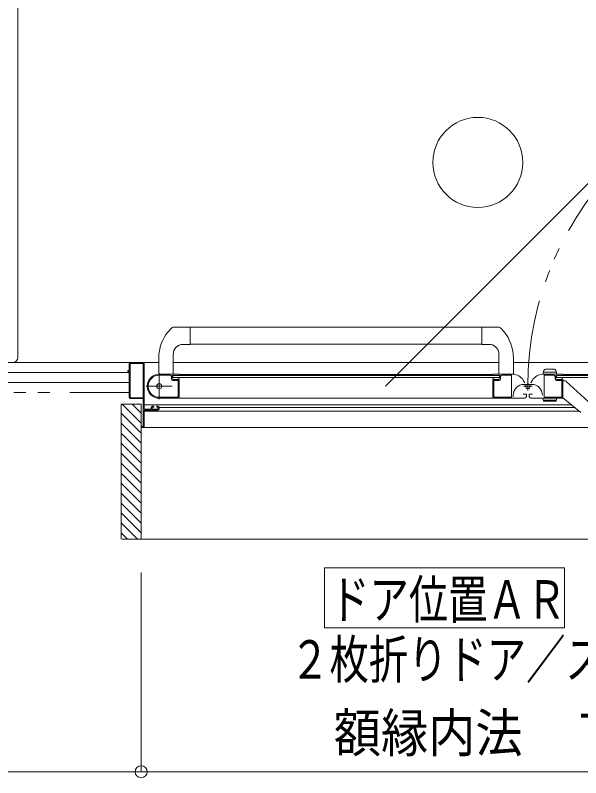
# Model space of a CAD drawing. Units: millimetres on the paper. Extents: x -305 to 305, y -152 to 152.
# Drawn here: x -164.06 to -135.79, y -5.67 to 32.43 of the extents above; entities that cross this region are included whole.
import ezdxf
from ezdxf.enums import TextEntityAlignment as Align

# ---------------------------------------------------------------- set-up
doc = ezdxf.new("R2010")
doc.units = ezdxf.units.MM
doc.linetypes.add('LONG_CHAIN', pattern=[21, 18, -1, 1, -1])
doc.linetypes.add('LONG_DOUBLE_CHAIN', pattern=[21.8, 18, -1, 0.6, -0.6, 0.6, -1])
doc.layers.add('0-0_0', color=7, linetype='Continuous', lineweight=9)
doc.layers.add('0-1_VIEW0001', color=7, linetype='Continuous', lineweight=9)
doc.styles.add('ＭＳ ゴシック', font='')
doc.styles.get('ＭＳ ゴシック').set_extended_font_data('MS Gothic')

# ---------------------------------------------------------------- blocks, each defined once
blk = doc.blocks.new('_ORIGIN')
at = {"layer": '0-0_0'}
blk.add_line((0, 0), (-1, 0), dxfattribs=at)
blk.add_circle((0, 0), 0.5, dxfattribs=at)

msp = doc.modelspace()

# ---------------------------------------------------------------- linework, layer by layer
at = {"layer": '0-0_0'}
for p, q in [((-157.764, 4.584), (-157.764, -5.375)), ((-157.764, 4.584), (-157.764, -5.375)), ((-202.834, -5.375), (-158.364, -5.375)), ((-157.164, -5.375), (-119.714, -5.375))]:
    msp.add_line(p, q, dxfattribs=at)
at = {"layer": '0-1_VIEW0001'}
for p, q in [((-163.934, 79.824), (-163.934, 15.323)), ((-156.422, 16.612), (-156.238, 16.811)), ((-155.309, 16.838), (-156.169, 16.838)), ((-155.309, 16.838), (-139.873, 16.838)), ((-155.309, 15.983), (-155.309, 16.838)), ((-140.735, 15.983), (-140.735, 16.838)), ((-139.622, 16.613), (-139.805, 16.811)), ((-155.309, 15.983), (-155.664, 15.983)), ((-155.309, 15.988), (-140.735, 15.988)), ((-140.735, 15.983), (-140.38, 15.983)), ((-156.884, 15.316), (-156.887, 14.498)), ((-156.164, 15.483), (-156.164, 14.488)), ((-139.885, 15.552), (-139.885, 14.498)), ((-139.159, 15.316), (-139.157, 14.498)), ((-158.309, 15.073), (-204.434, 15.073)), ((-158.359, 15.023), (-158.359, 14.688)), ((-158.314, 15.013), (-158.314, 13.333)), ((-158.311, 15.073), (-156.885, 15.073)), ((-157.674, 15.028), (-158.299, 15.028)), ((-157.659, 13.333), (-157.659, 15.013)), ((-157.609, 12.753), (-157.609, 15.048)), ((-156.159, 15.073), (-139.885, 15.073)), ((-117.434, 15.073), (-139.159, 15.073)), ((-139.159, 15.073), (-118.559, 15.073)), ((-158.359, 14.573), (-203.434, 14.573)), ((-158.434, 14.663), (-158.434, 14.643)), ((-158.374, 14.673), (-158.424, 14.673)), ((-158.424, 14.633), (-158.374, 14.633)), ((-158.359, 14.618), (-158.359, 13.323)), ((-155.874, 14.488), (-156.859, 14.488)), ((-140.169, 14.488), (-139.183, 14.488)), ((-136.699, 14.488), (-137.686, 14.488)), ((-137.684, 14.488), (-137.632, 14.683)), ((-137.01, 14.588), (-137.657, 14.588)), ((-137.559, 14.738), (-137.108, 14.738)), ((-136.984, 14.488), (-137.036, 14.683)), ((-156.329, 14.443), (-156.859, 14.443)), ((-156.254, 14.253), (-156.254, 14.368)), ((-156.209, 14.273), (-156.209, 14.398)), ((-156.184, 14.323), (-156.184, 14.423)), ((-139.859, 14.423), (-156.184, 14.423)), ((-139.859, 14.323), (-156.184, 14.323)), ((-155.919, 14.178), (-156.179, 14.178)), ((-155.934, 14.223), (-156.159, 14.223)), ((-155.909, 13.348), (-155.909, 14.168)), ((-155.888, 14.263), (-155.894, 14.263)), ((-155.881, 14.425), (-155.866, 14.434)), ((-155.866, 14.252), (-155.881, 14.261)), ((-140.184, 14.473), (-155.859, 14.473)), ((-155.859, 14.447), (-155.859, 14.473)), ((-155.859, 13.298), (-155.859, 14.24)), ((-140.184, 14.473), (-140.184, 14.447)), ((-140.184, 13.288), (-140.184, 14.24)), ((-140.177, 14.434), (-140.163, 14.425)), ((-140.163, 14.261), (-140.177, 14.252)), ((-140.149, 14.263), (-140.155, 14.263)), ((-140.134, 14.163), (-140.134, 13.348)), ((-139.869, 14.178), (-140.119, 14.178)), ((-139.884, 14.223), (-140.109, 14.223)), ((-139.859, 14.423), (-139.859, 14.323)), ((-139.834, 14.398), (-139.834, 14.273)), ((-139.794, 14.368), (-139.794, 14.253)), ((-139.269, 14.443), (-139.719, 14.443)), ((-139.254, 13.348), (-139.254, 14.428)), ((-138.588, 14.058), (-138.663, 14.188)), ((-138.28, 14.058), (-138.205, 14.188)), ((-137.614, 13.348), (-137.614, 14.428)), ((-137.599, 14.443), (-137.149, 14.443)), ((-137.074, 14.368), (-137.074, 14.253)), ((-137.034, 14.398), (-137.034, 14.273)), ((-137.009, 14.423), (-120.684, 14.423)), ((-137.009, 14.423), (-137.009, 14.323)), ((-137.009, 14.323), (-120.684, 14.323)), ((-136.999, 14.178), (-136.749, 14.178)), ((-136.984, 14.223), (-136.759, 14.223)), ((-136.734, 14.163), (-136.734, 13.348)), ((-136.719, 14.263), (-136.713, 14.263)), ((-136.691, 14.434), (-136.706, 14.425)), ((-136.706, 14.261), (-136.691, 14.252)), ((-136.684, 14.473), (-121.009, 14.473)), ((-136.684, 14.473), (-136.684, 14.447)), ((-136.684, 14.24), (-136.684, 13.298)), ((-136.684, 14.163), (-136.593, 14.163)), ((-136.522, 14.134), (-135.234, 12.956)), ((-158.359, 14.073), (-203.434, 14.073)), ((-203.434, 14.073), (-158.359, 14.073)), ((-138.624, 13.982), (-138.244, 13.982)), ((-156.933, 13.338), (-155.919, 13.338)), ((-140.124, 13.338), (-139.264, 13.338)), ((-139.164, 13.362), (-139.164, 13.442)), ((-138.519, 13.493), (-138.669, 13.493)), ((-138.494, 13.438), (-138.494, 13.468)), ((-138.374, 13.438), (-138.374, 13.468)), ((-138.349, 13.493), (-138.199, 13.493)), ((-136.744, 13.338), (-137.604, 13.338)), ((-158.759, 6.248), (-158.759, 12.998)), ((-157.76, 12.998), (-158.759, 12.998)), ((-157.759, 12.048), (-158.709, 12.998)), ((-158.309, 13.273), (-157.674, 13.273)), ((-158.299, 13.318), (-157.674, 13.318)), ((-157.759, 12.548), (-158.209, 12.998)), ((-157.759, 6.248), (-157.759, 12.998)), ((-157.659, 13.258), (-157.659, 11.888)), ((-136.264, 12.967), (-157.609, 12.967)), ((-156.86, 13.288), (-140.184, 13.288)), ((-140.215, 13.288), (-138.645, 13.288)), ((-136.654, 13.288), (-138.224, 13.288)), ((-137.01, 13.188), (-137.657, 13.188)), ((-137.617, 13.138), (-137.051, 13.138)), ((-136.984, 13.288), (-137.017, 13.164)), ((-135.789, 12.575), (-136.684, 13.313)), ((-157.609, 11.838), (-157.609, 12.673)), ((-135.88, 12.65), (-157.609, 12.65)), ((-157.274, 12.738), (-157.594, 12.738)), ((-157.594, 12.688), (-156.909, 12.688)), ((-157.259, 12.838), (-157.259, 12.753)), ((-157.214, 12.753), (-157.214, 12.823)), ((-157.154, 12.888), (-157.209, 12.888)), ((-157.199, 12.838), (-157.154, 12.838)), ((-156.929, 12.738), (-157.199, 12.738)), ((-157.139, 12.853), (-157.139, 12.873)), ((-156.989, 12.873), (-156.989, 12.853)), ((-156.909, 12.888), (-156.974, 12.888)), ((-156.974, 12.838), (-156.929, 12.838)), ((-156.914, 12.823), (-156.914, 12.753)), ((-156.859, 12.738), (-156.859, 12.838)), ((-136.094, 12.827), (-156.859, 12.827)), ((-157.759, 11.548), (-158.759, 12.548)), ((-157.759, 11.048), (-158.759, 12.048)), ((-157.674, 11.873), (-157.744, 11.873)), ((-157.744, 11.823), (-157.624, 11.823)), ((-119.259, 11.823), (-157.609, 11.823)), ((-157.759, 10.548), (-158.759, 11.548)), ((-157.759, 10.048), (-158.759, 11.048)), ((-157.759, 9.548), (-158.759, 10.548)), ((-157.759, 9.048), (-158.759, 10.048)), ((-157.759, 8.548), (-158.759, 9.548)), ((-157.759, 8.048), (-158.759, 9.048)), ((-157.759, 7.548), (-158.759, 8.548)), ((-157.759, 7.053), (-158.759, 8.053)), ((-157.759, 6.558), (-158.759, 7.558)), ((-157.944, 6.248), (-158.759, 7.063)), ((-158.439, 6.248), (-158.759, 6.568)), ((-158.708, 6.248), (-118.109, 6.248)), ((-148.599, 1.818), (-148.599, 4.818)), ((-148.599, 4.818), (-136.599, 4.818)), ((-136.599, 1.818), (-136.599, 4.818)), ((-148.599, 1.818), (-136.599, 1.818))]:
    msp.add_line(p, q, dxfattribs=at)
at = {"layer": '0-1_VIEW0001', "linetype": 'LONG_DOUBLE_CHAIN'}
msp.add_line((-145.556, 13.888), (-134.796, 24.648), dxfattribs=at)
at = {"layer": '0-1_VIEW0001', "linetype": 'LONG_CHAIN'}
for p, q in [((-156.859, 14.538), (-156.859, 13.238)), ((-156.209, 13.888), (-157.509, 13.888)), ((-138.647, 13.888), (-138.222, 13.888)), ((-138.434, 13.676), (-138.434, 14.067))]:
    msp.add_line(p, q, dxfattribs=at)
at = {"layer": '0-1_VIEW0001', "linetype": 'LONG_DOUBLE_CHAIN'}
msp.add_lwpolyline([(-204.934, 81.573), (-204.934, 13.573), (-158.359, 13.573)], dxfattribs=at)
at = {"layer": '0-1_VIEW0001'}
msp.add_lwpolyline([(-136.984, 13.288), (-137.684, 13.288), (-137.65, 13.164)], dxfattribs=at)
at = {"layer": '0-1_VIEW0001', "linetype": 'LONG_DOUBLE_CHAIN'}
msp.add_circle((-140.934, 25.073), 2.25, dxfattribs=at)
at = {"layer": '0-1_VIEW0001'}
for centre, radius in [((-156.859, 13.888), 0.125), ((-138.434, 13.888), 0.113)]:
    msp.add_circle(centre, radius, dxfattribs=at)
at = {"layer": '0-1_VIEW0001', "linetype": 'LONG_DOUBLE_CHAIN'}
msp.add_arc((-122.509, 13.888), 15.925, 86.0027, 180, dxfattribs=at)
at = {"layer": '0-1_VIEW0001'}
for centre, radius, start, end in [((-156.169, 16.738), 0.1, 90, 133.4724), ((-139.874, 16.738), 0.1, 46.5276, 90), ((-154.814, 15.308), 2.07, 140.9758, 179.8), ((-141.229, 15.308), 2.07, 0.2, 39.0581), ((-155.664, 15.483), 0.5, 90, 180), ((-140.38, 15.483), 0.5, 7.9556, 90), ((-164.184, 15.323), 0.25, 270, 0), ((-158.309, 15.023), 0.05, 90, 180), ((-158.299, 15.013), 0.015, 90, 180), ((-157.674, 15.013), 0.015, 0, 90), ((-157.634, 15.048), 0.025, 0, 90), ((-158.424, 14.663), 0.01, 90, 180), ((-158.424, 14.643), 0.01, 180, 270), ((-158.374, 14.688), 0.015, 270, 0), ((-158.374, 14.618), 0.015, 0, 90), ((-156.859, 13.888), 0.6, 90, 270), ((-155.874, 14.473), 0.015, 0, 90), ((-140.169, 14.473), 0.015, 90, 180), ((-139.183, 13.888), 0.6, 30, 90), ((-137.686, 13.888), 0.6, 90, 150), ((-137.559, 14.663), 0.075, 90, 165), ((-137.108, 14.663), 0.075, 15, 90), ((-136.699, 14.473), 0.015, 0, 90), ((-156.859, 13.888), 0.555, 90, 262.2329), ((-156.329, 14.368), 0.075, 0, 90), ((-156.179, 14.253), 0.075, 180, 270), ((-156.184, 14.398), 0.025, 90, 180), ((-156.159, 14.273), 0.05, 180, 270), ((-155.934, 14.248), 0.025, 270, 0), ((-155.919, 14.168), 0.01, 0, 90), ((-155.894, 14.248), 0.015, 90, 180), ((-155.888, 14.438), 0.015, 270, 300.9638), ((-155.888, 14.248), 0.015, 59.0362, 90), ((-155.874, 14.447), 0.015, 300.9638, 0), ((-155.874, 14.24), 0.015, 0, 59.0362), ((-140.169, 14.447), 0.015, 180, 239.0362), ((-140.169, 14.24), 0.015, 120.9638, 180), ((-140.155, 14.438), 0.015, 239.0362, 270), ((-140.155, 14.248), 0.015, 90, 120.9638), ((-140.149, 14.248), 0.015, 0, 90), ((-140.109, 14.248), 0.025, 180, 270), ((-140.119, 14.163), 0.015, 90, 180), ((-139.884, 14.273), 0.05, 270, 0), ((-139.869, 14.253), 0.075, 270, 0), ((-139.859, 14.398), 0.025, 0, 90), ((-139.719, 14.368), 0.075, 90, 180), ((-139.269, 14.428), 0.015, 0, 90), ((-137.599, 14.428), 0.015, 90, 180), ((-137.149, 14.368), 0.075, 0, 90), ((-136.999, 14.253), 0.075, 180, 270), ((-137.009, 14.398), 0.025, 90, 180), ((-136.984, 14.273), 0.05, 180, 270), ((-136.759, 14.248), 0.025, 270, 0), ((-136.749, 14.163), 0.015, 0, 90), ((-136.719, 14.248), 0.015, 90, 180), ((-136.713, 14.438), 0.015, 270, 300.9638), ((-136.713, 14.248), 0.015, 59.0362, 90), ((-136.699, 14.447), 0.015, 300.9638, 0), ((-136.699, 14.24), 0.015, 0, 59.0362), ((-136.593, 14.063), 0.1, 47.5638, 90), ((-138.624, 13.442), 0.54, 90, 180), ((-138.244, 13.442), 0.54, 0, 90), ((-156.933, 13.348), 0.01, 262.2329, 270), ((-155.919, 13.348), 0.01, 270, 0), ((-140.124, 13.348), 0.01, 180, 270), ((-139.264, 13.348), 0.01, 270, 0), ((-138.644, 13.438), 0.15, 270, 0), ((-138.519, 13.468), 0.025, 0, 90), ((-138.349, 13.468), 0.025, 90, 180), ((-138.224, 13.438), 0.15, 180, 270), ((-137.604, 13.348), 0.01, 180, 270), ((-136.744, 13.348), 0.01, 270, 0), ((-158.309, 13.323), 0.05, 180, 270), ((-158.299, 13.333), 0.015, 180, 270), ((-157.674, 13.333), 0.015, 270, 0), ((-157.674, 13.258), 0.015, 0, 90), ((-155.869, 13.298), 0.01, 270, 0), ((-140.174, 13.298), 0.01, 180, 270), ((-137.617, 13.173), 0.035, 195, 270), ((-137.051, 13.173), 0.035, 270, 345), ((-136.694, 13.298), 0.01, 270, 0), ((-157.594, 12.753), 0.015, 180, 270), ((-157.594, 12.673), 0.015, 90, 180), ((-157.274, 12.753), 0.015, 270, 0), ((-157.209, 12.838), 0.05, 90, 180), ((-157.199, 12.823), 0.015, 90, 180), ((-157.199, 12.753), 0.015, 180, 270), ((-157.154, 12.873), 0.015, 0, 90), ((-157.154, 12.853), 0.015, 270, 0), ((-156.974, 12.873), 0.015, 90, 180), ((-156.974, 12.853), 0.015, 180, 270), ((-156.929, 12.823), 0.015, 0, 90), ((-156.929, 12.753), 0.015, 270, 0), ((-156.909, 12.838), 0.05, 0, 90), ((-156.909, 12.738), 0.05, 270, 0), ((-157.744, 11.858), 0.015, 90, 180), ((-157.744, 11.838), 0.015, 180, 270), ((-157.674, 11.888), 0.015, 270, 0), ((-157.624, 11.838), 0.015, 270, 0)]:
    msp.add_arc(centre, radius, start, end, dxfattribs=at)

# ---------------------------------------------------------------- block references
at = {"layer": '0-0_0', "xscale": 0.6, "yscale": 0.6}
msp.add_blockref('_ORIGIN', (-157.764, -5.375), dxfattribs=at)
at = {"layer": '0-0_0', "xscale": 0.6, "yscale": 0.6, "rotation": 180}
msp.add_blockref('_ORIGIN', (-157.764, -5.375), dxfattribs=at)

# ---------------------------------------------------------------- texts
at = {"layer": '0-0_0', "style": 'ＭＳ ゴシック', "width": 0.9}
msp.add_text('額縁内法\u3000７７３', height=1.921, dxfattribs=at).set_placement((-148.132, -4.972), align=Align.BOTTOM_LEFT)
at = {"layer": '0-1_VIEW0001', "style": 'ＭＳ ゴシック', "width": 0.75}
for s, p in [('ドア位置ＡＲ\u3000Ｗ８００', (-148.313, 1.699)), ('２枚折りドア／スイングドア', (-150.313, -1.299))]:
    msp.add_text(s, height=1.921, dxfattribs=at).set_placement(p, align=Align.BOTTOM_LEFT)

doc.saveas('drawing.dxf')
